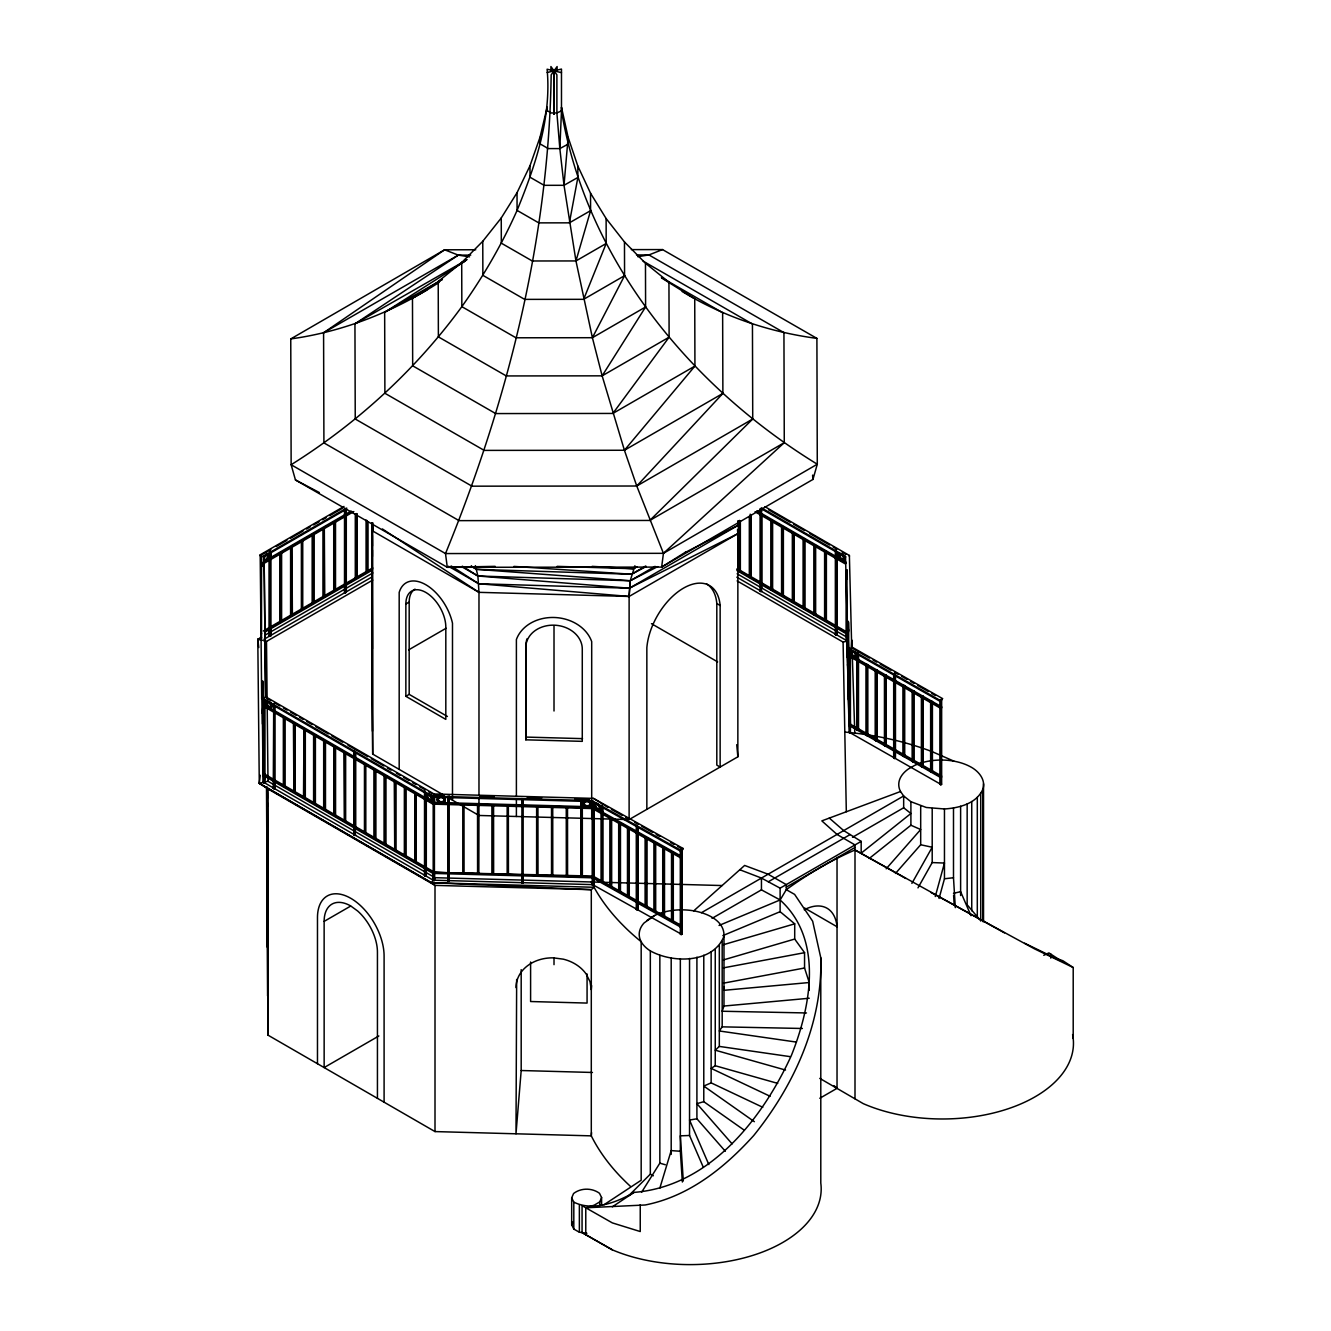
<?xml version="1.0" encoding="UTF-8"?>
<svg xmlns="http://www.w3.org/2000/svg" width="1331" height="1331" viewBox="0 0 1331 1331"><rect width="100%" height="100%" fill="white"/><g stroke="black" fill="none" stroke-linecap="round" stroke-linejoin="round"><path stroke-width="1.5" d="M261.525 633.207L261.525 640.394M261.525 564.178L261.525 562.93M262.274 713.216L262.906 705.314M263.006 698.176L262.939 699.374L262.939 698.126L264.204 698.126L264.204 776.306L262.939 776.306L262.939 768.403L264.204 768.403M264.969 700.073L264.969 782.545L264.087 783.061L263.189 782.545L263.189 697.91L264.204 699.357M264.087 783.061L264.969 775.374M264.204 698.642L264.204 699.873L262.939 699.89M267.049 800.813L266.999 788.135M269.927 558.953L270.825 551.749L270.825 635.902L269.927 636.418L269.028 635.902L269.028 553.43M270.825 635.902L269.927 628.199M269.927 627.683L270.825 627.683M269.927 559.469L269.028 559.469M275.051 705.896L275.051 788.368L274.169 788.884L273.271 788.368L273.72 703.483M274.169 788.884L274.169 704.748M344.513 509.856L344.513 592.328L345.411 592.844L346.293 592.328L346.293 509.856M346.293 592.328L345.411 591.813L345.411 508.708M355.726 827.766L354.828 835.469L353.93 834.953L353.93 750.817M354.828 835.469L354.828 757.505M354.828 751.965L353.93 757.505M353.93 827.766L355.726 826.734L355.726 752.481M399.184 769.401L399.184 592.445A39.265 22.66 60 0 1 425.837 584.742A39.265 22.66 60 0 1 452.49 623.207L452.49 800.181M426.303 793.243L426.303 875.715L425.421 876.231L424.522 875.715L424.522 791.08L425.421 791.596M425.421 876.231L426.303 868.527M425.421 799.282L425.421 798.251M425.421 792.727L424.522 798.251M434.422 804.174L434.422 880.59L433.157 880.556L433.224 872.654M433.157 803.625L433.224 802.377L592.961 806.819L682.104 856.632L681.222 857.164M434.422 880.59L434.472 872.687M434.472 797.402L434.422 803.142L434.422 796.454M449.213 804.59L449.213 881.006L447.948 880.972L448.015 873.069M447.948 804.04L448.015 796.104M449.213 881.006L449.262 873.103M449.262 796.138L449.213 803.558L449.213 796.371M523.15 806.636L523.15 883.069L521.885 883.019L521.952 875.116M521.952 799.831L521.885 805.571M523.15 883.069L523.216 875.149M523.216 799.864L523.15 805.604L523.15 798.916M581.048 807.734L581.098 799.798M582.362 799.831L582.312 807.251L582.312 800.563M587.071 973.959L587.071 1003.075L530.603 1001.528L530.603 962.014M740.352 520.887L740.352 570.999L739.47 570.483M751.117 514.681L751.117 577.221L750.218 576.706M761.864 585.74L760.966 591.63L760.084 591.114L760.084 508.642M760.966 591.63L760.966 513.666L761.864 514.182M760.966 583.427L761.864 583.427L761.864 516.761M761.415 591.38L761.415 508.908M771.73 589.117L772.612 589.633L772.612 520.388L771.73 519.872L771.73 590.149L770.832 589.633L770.832 520.388L772.612 520.903M782.478 527.625L781.58 526.594L781.58 595.839L782.478 596.355L782.478 527.625L783.377 527.109M783.377 595.839L783.377 526.594L782.478 526.594M792.344 533.332L793.226 533.332L793.226 602.56L792.344 602.061L792.344 533.332L794.125 532.816L794.125 602.061M803.991 540.053L803.092 539.022L803.092 608.267L803.991 608.783L803.991 540.053L804.872 539.537M803.991 538.506L804.872 539.022L804.872 608.267L803.991 607.751M813.84 614.473L814.738 615.255L814.738 545.743L813.84 545.228L813.84 614.473L814.738 614.989M815.637 614.473L815.637 545.228L814.738 545.228M825.486 551.949L824.604 551.433L824.604 620.679L825.486 621.194L825.486 550.918L826.385 551.433L826.385 620.679L825.486 620.163M837.132 552.115L837.132 634.588L836.251 635.103L835.352 634.588L835.352 550.452M836.251 635.103L836.251 626.369L837.132 626.884M836.251 557.656L835.352 557.656M836.683 634.837L836.683 552.382M846.998 641.309L846.1 640.793L846.1 570.566M847.631 665.517L847.614 664.269L848.879 664.252M848.047 689.441L848.047 682.254M848.047 621.278L848.696 690.157M848.246 623.008L848.246 639.545L846.982 639.562M848.446 622.492L848.463 648.031L847.198 648.047M850.426 648.413L850.426 732.549L849.161 732.566L846.815 632.99L849.161 725.528L940.767 777.62L941.649 777.104L849.161 724.497L850.393 724.646M849.161 655.617L849.145 654.37L850.393 654.37L849.161 655.102M849.76 649.295L849.76 698.908L848.513 698.908M849.161 656.133L850.426 656.133L850.409 654.952L941.649 706.828L941.2 708.109M857.996 653.155L856.731 652.872L856.731 729.821L857.613 730.336L858.512 729.821L858.512 654.752M895.464 675.549L895.464 758.021L894.582 758.537L895.014 674.135M847.847 647.914L939.836 700.222L941.649 700.139L941.649 784.275L940.767 784.791L941.2 777.354M261.541 563.312L261.541 562.314M263.006 700.405L263.006 702.718L262.972 700.588M264.27 700.971L264.27 702.701L264.22 700.588M849.078 648.779L849.078 651.092L849.028 648.962M267.065 793.575L267.082 788.335M806.486 1012.958L722.184 1011.244L723.981 1006.036L723.981 936.242C724.746 920.503 706.694 913.099 693.75 910.853A42.442 24.507 0 0 0 654.486 915.528L644.054 922.982A42.442 24.507 0 0 0 650.327 950.883L650.327 1174.158L628.498 1195.903M724.014 986.753L723.981 990.314L809.248 982.528L809.248 990.38M849.078 649.362L849.095 648.463L849.161 725.528M261.541 561L261.541 563.995M475.733 249.762L444.604 249.795L290.757 338.923L291.14 464.735L295.449 479.942L447.283 567.305L661.64 567.089L663.437 553.33L636.767 486.015L624.422 450.261L602.144 375.841L592.395 337.708L575.957 260.943L564.011 185.308L559.835 148.59L561.482 110.872L561.482 69.062L547.124 72.523M820.794 957.821C822.641 1023.24 794.058 1085.414 753.679 1135.576C724.463 1167.886 688.909 1196.386 645.186 1204.988L585.773 1207.783L582.063 1205.636L582.063 1232.589L612.327 1249.842A131.087 75.684 0 0 0 753.679 1255.116A131.087 75.684 0 0 0 820.794 1183.093L820.794 957.821L812.659 921.235L794.607 894.382L786.288 889.674L786.288 884.599L768.103 874.217L744.628 865.449L693.75 910.853M634.92 565.758L630.195 580.765L629.114 596.454L629.114 819.58L737.856 756.807L737.856 533.681L739.254 521.802M851.224 648.164L851.807 640.011L852.073 648.297M525.812 647.482A28.267 23.06 4.7 0 1 554.045 625.171A28.267 23.06 4.7 0 1 582.279 649.029L582.279 741.35L525.812 739.82L526.028 644.77A28.267 23.06 4.7 0 1 526.993 638.83M525.812 739.82L526.028 644.77M521.186 969.633L521.186 1070.523L515.995 1133.796L516.661 979.45M591.63 985.606L591.297 989.682L590.016 981.679L586.256 974.159A37.684 30.746 4.7 0 0 563.396 959.185L553.812 957.904M591.563 1132.614L591.297 1135.859A340.952 196.838 0 0 0 620.679 1176.82L625.454 1181.629A340.952 196.838 0 0 0 630.461 1186.37M433.157 804.14L450.028 803.874M433.157 880.556L434.472 879.874M447.948 796.836L447.981 880.606M447.948 804.556L447.948 880.972M464.003 804.989L464.053 872.487M462.789 872.454L462.789 804.24M477.53 805.371L477.579 872.853M478.844 872.886L478.977 798.933M492.32 805.787L492.32 874.001L492.337 805.421M493.568 805.821L493.635 873.302M508.359 806.237L508.425 873.718M507.161 873.685L507.161 805.471M521.885 883.019L523.216 882.337M536.676 807.019L536.676 875.232L536.709 806.653M537.94 807.052L538.007 874.534M552.731 807.468L552.781 874.949M551.533 874.916L551.533 806.702M566.257 807.834L566.324 875.316M567.522 807.867L567.572 875.349M581.048 808.25L581.048 876.463L581.081 800.164M582.312 808.283L582.362 875.765M587.087 807.385L587.137 806.653A4.093 3.344 4.8 0 0 589.184 800.48M547.274 111.222L547.108 107.329L540.037 137.209L529.988 165.743L530.021 177.223L544.113 185.325L564.011 185.308L568.137 137.359L561.482 107.295L561.482 110.872C586.372 260.177 690.573 386.539 817.284 464.22L812.958 479.426L661.64 567.089L686.081 551.783M655.085 566.341L630.195 580.765L629.114 596.454L478.977 592.345L372.697 530.986L372.181 523.898M260.277 775.291L259.279 783.31L267.997 788.95L435.004 885.381L591.297 889.657L594.075 887.278L591.297 881.971M529.988 165.743L517.027 192.712L517.077 210.398L538.772 222.876L569.385 222.843L577.87 177.456L577.837 166.059L568.137 137.359M982.91 921.651L982.91 789.083C986.071 779.35 978.019 770.483 969.85 766.456A42.442 24.507 0 0 0 923.398 762.297M723.981 936.242C713.2 963.611 672.671 963.411 650.327 950.883M935.277 896.528L944.461 863.054L932.199 862.571L917.974 887.877M939.054 898.458L944.461 878.776L944.461 808.965C958.869 808.017 976.671 803.691 982.91 789.083M517.027 192.712L501.255 217.968L501.321 243.174L532.267 260.976L575.957 260.943L590.581 210.664L590.531 193.195L577.837 166.059M659.793 1188.267L671.19 1150.6L680.341 1151.265L682.354 1182.028M501.255 217.968L482.77 241.277L482.87 275.334L524.647 299.375L583.644 299.325L606.187 243.49L606.121 218.55L590.531 193.195M586.888 1233.288L579.368 1232.207L573.811 1229.095L571.681 1224.786L571.681 1197.85L573.578 1193.508C580.932 1187.768 591.996 1187.784 599.482 1193.275L601.595 1197.567L601.595 1205.304M571.681 1224.786L572.946 1221.908M599.715 1205.77L599.715 1201.91L601.595 1197.567M482.77 241.277L461.707 262.523L461.84 306.646L515.962 337.791L592.395 337.708L624.572 275.667L624.472 241.959L606.121 218.55M722.184 941.45L722.184 1026.85L719.322 1030.976L796.42 1042.09M911.885 883.401L932.199 847.248L920.686 844.752L895.464 873.452M641.559 1192.31L659.843 1163.161L659.843 955.375M467.131 259.512L461.707 262.523L438.215 281.523L438.381 336.876L506.296 375.941L602.144 375.841L645.602 306.979L645.468 263.222L624.472 241.959M722.101 885.548L435.004 877.695L431.377 882.703L259.279 783.31L257.798 639.329L261.392 637.266M441.792 279.527L412.477 298.161L412.677 365.809L495.681 413.575L612.859 413.442L669.11 337.192L668.944 282.189L645.468 263.222M719.322 945.576L719.322 1046.416L715.246 1050.192L785.523 1070.057M464.486 261.575L384.659 312.319L384.892 393.261L484.201 450.394L624.422 450.261L694.932 366.075L694.732 298.726L661.84 278.096M886.18 868.794L920.686 829.529L910.903 825.237L910.903 801.695L903.666 795.971L900.521 791.512A42.442 24.507 0 0 1 908.607 768.836L914.547 765.458A42.442 24.507 0 0 1 921.518 762.829M470.741 255.119L458.313 255.119L354.944 323.866L355.244 419.015L471.973 486.181L636.767 486.015L722.883 393.41L722.633 312.718L661.424 277.497M469.56 256.866L458.313 255.119L444.604 249.795L323.583 332.767L323.915 442.89L459.029 520.637L649.794 520.454L752.73 419.015L752.448 324.032L643.089 261.126M646.883 920.503L654.486 915.528M561.482 72.639L547.108 69.212C551.666 118.259 535.312 165.66 517.077 210.398C502.003 244.288 483.336 276.432 461.84 306.646C415.804 369.735 357.257 423.291 291.14 464.735L445.502 553.563L663.437 553.33L784.275 442.674L783.942 332.617L648.929 254.936L636.501 254.953M861.174 853.171L910.903 813.491L903.666 807.767L903.666 795.971L701.47 912.683M869.193 858.512L910.903 825.237M612.327 1206.818L634.038 1192.393C709.124 1186.553 762.23 1119.371 791.379 1055.466C810.795 1006.951 823.806 939.486 780.116 900.022L786.288 889.674A381.631 220.364 -60 0 1 855.001 849.993L905.795 878.477M603.925 1204.788L641.176 1180.248L641.176 941.699A340.886 196.805 0 0 1 625.454 927.74L620.679 922.915A340.952 196.838 0 0 1 594.075 887.278L431.377 882.703L259.279 783.31L267.997 781.264L435.004 877.695M777.72 1083.384L715.246 1065.732L711.137 1068.377L770.133 1096.295M597.053 810.13L597.935 809.597M683.019 848.429L680.307 850.043L680.324 934.096L681.222 934.612L682.121 934.096L682.121 849.96L681.222 850.476L591.862 800.613L432.342 796.171L261.691 697.644L261.691 698.625L432.342 797.153L591.862 801.595L680.307 851.025L683.019 849.411L683.019 848.429L593.51 798.4L434.039 793.975L265.568 696.695L264.104 555.726L346.709 508.043M681.222 926.409L682.104 925.877L592.961 876.064L433.157 872.354L592.961 877.096L592.961 876.064M599.715 1201.91L594.325 1205.121L585.773 1207.783L585.773 1234.735M290.757 338.923C343.847 331.585 394.409 311.421 439.23 282.305M940.767 784.791L939.869 784.275L939.869 700.139L942.564 698.609L851.724 646.949L851.724 647.931L869.542 658.063M848.945 648.147L849.161 656.283L940.767 708.375L941.649 707.859L849.161 655.251L850.393 655.401M940.767 776.589L941.649 776.073L850.409 724.197L850.409 725.212L849.744 697.76M645.751 565.974L631.543 574.243L476.581 569.335L471.174 566.207M649.794 520.454L784.275 442.674M663.437 553.33L817.284 464.22L816.901 338.39L662.539 249.579L631.393 249.612M323.583 332.767L458.313 255.119M575.957 260.943L606.187 243.49M583.644 299.325L624.572 275.667M592.395 337.708L645.602 306.979M270.892 549.603L260.194 555.776L260.194 554.794L343.98 506.445M276.232 546.525L286.93 540.353M290.507 538.29L302.969 531.086M306.546 529.039L310.106 526.976M313.667 524.913L319.024 521.835M322.584 519.772L326.145 517.709M329.705 515.663L342.183 508.459M265.568 696.695L265.568 697.677L264.104 556.707L346.709 509.024M266.899 559.685L351.168 511.037M262.789 563.08L352.033 511.553M262.789 564.111L353.83 511.553M602.144 375.841L669.11 337.192M612.859 413.442L694.932 366.075M263.305 630.994L372.68 567.855M269.028 628.714L269.927 636.418M264.57 631.293L372.68 568.886M264.57 632.325L371.682 570.5M264.985 635.186L372.813 572.946M269.028 635.902L269.927 635.386M344.513 592.328L345.411 591.813M263.937 639.346L371.282 577.388M263.605 640.743L266.499 641.442L372.68 580.116M624.422 450.261L722.883 393.41M405.855 603.975A28.267 16.321 60 0 1 425.837 592.445A28.267 16.321 60 0 1 445.818 627.067L445.818 719.389L405.855 696.313L405.855 603.975L409.183 602.061A28.267 16.321 60 0 1 415.039 589.117M636.767 486.015L752.73 419.015M263.189 705.097L264.087 704.581L433.457 802.393L433.457 803.425M263.189 706.129L264.969 705.097M264.087 706.645L264.969 706.129M273.271 710.92L274.169 710.405M274.169 711.436L275.051 710.92M274.169 712.468L275.051 711.952M284.252 718.291L285.133 717.775L285.133 785.989L284.252 786.505L284.252 717.259L283.353 717.775L283.353 785.989L284.252 785.473M408.617 649.894L446.085 628.265M294.334 723.082L293.436 723.598L293.885 791.546M314.499 735.76L315.397 735.244L315.397 803.458L314.499 803.974L314.499 734.729L313.6 735.244L313.6 803.458L314.499 802.942M263.189 774.343L264.087 773.827L433.457 871.639L433.457 872.67M263.189 775.374L264.969 774.343M324.581 740.552L323.683 741.068L323.683 809.281L324.581 808.766M405.855 696.313L409.183 694.383L447.416 716.461M263.189 782.545L264.969 782.545M273.271 780.166L274.169 779.65M274.169 780.681L275.051 780.166M334.663 747.406L335.562 746.891L335.562 815.104L334.663 815.604L334.663 746.375L333.765 746.891L333.765 815.104L334.663 814.589M273.271 788.368L275.051 788.368M344.746 752.198L343.847 752.714L344.296 820.661M760.084 513.666L760.966 513.15M760.084 514.698L761.864 513.666M760.966 515.213L761.864 508.642M737.49 529.605L737.856 533.681L629.114 596.454L478.711 583.727L448.48 566.274M353.93 758.52L355.726 757.505M354.828 759.036L355.726 758.537M770.832 520.903L771.73 520.388M304.416 797.119L303.518 797.635L303.967 729.155L303.967 797.369M364.461 764.094L364.461 832.308M374.993 770.682L375.891 770.167L375.891 838.38L374.993 838.896L374.993 769.651L374.111 770.167L374.111 838.38L374.993 837.865M793.226 533.847L794.125 533.332M739.47 520.371L739.47 571.515L738.572 570.483L739.47 569.967M739.47 570.999L740.352 570.483M385.075 776.505L385.973 775.99L385.973 844.203L385.075 844.719L385.075 775.474L384.193 775.99L384.193 844.203L385.075 843.688M395.157 781.297L394.275 781.813L394.725 849.777M750.218 514.165L750.218 577.737L749.32 576.706L750.218 576.19M750.218 577.221L751.117 576.706M814.738 546.259L815.637 545.743M760.084 582.911L760.966 582.396M405.24 788.152L406.138 787.636L406.138 855.85L405.24 856.365L405.24 787.12L404.358 787.636L404.358 855.85L405.24 855.334M760.084 583.943L761.864 582.911M824.604 551.949L825.486 551.433M825.486 552.465L826.385 551.949M760.084 591.114L761.864 591.114M353.93 826.734L354.828 826.218M414.889 793.209L414.889 861.423M770.832 589.117L771.73 588.601M771.73 589.633L772.612 589.117M353.93 834.953L355.726 834.953M835.352 557.14L836.251 556.624M835.352 558.171L837.132 557.14M836.251 558.687L837.132 558.171M424.522 799.282L426.303 798.251M425.421 799.798L426.303 799.282M781.58 595.323L782.478 594.807M782.478 595.839L783.377 595.323M429.015 800.846L429.913 800.33M792.344 601.545L793.226 601.03M793.226 602.061L794.125 601.545M803.991 608.267L804.872 607.751M813.84 613.957L814.738 613.441M814.738 614.473L815.637 613.957M824.604 620.163L825.486 619.647M825.486 620.679L826.385 620.163M378.836 1035.984L324.148 1067.562L324.132 921.385L350.602 906.112M835.352 626.369L836.251 625.853M835.352 627.4L837.132 626.369M837.132 627.4L836.251 627.916L836.251 549.936M424.522 867.496L425.421 866.98M424.522 868.527L426.303 867.496M835.352 634.588L837.132 634.588M424.522 875.715L426.303 875.715M846.1 632.591L846.998 632.075M846.1 633.623L846.998 633.107L846.982 647.764L848.246 647.764M846.1 640.793L846.998 640.278M593.144 806.919L592.262 807.418L593.144 807.934M594.042 807.418L592.262 808.449L594.042 808.449M857.63 658.013L856.731 658.529L858.512 659.56L856.731 660.592L858.512 660.592M858.512 658.529L856.731 659.56L857.613 660.06M867.762 665.833L865.965 665.833L866.847 665.317L865.965 664.801L865.965 735.078L866.864 735.594L867.762 735.078L867.762 664.801L866.864 664.285L866.864 735.594M610.763 818.815L611.661 818.299L611.661 886.513L610.763 887.028L609.864 886.513L609.864 818.299L610.763 818.815L610.763 887.028M875.199 670.059L876.996 670.059L876.996 740.335L876.097 740.851L875.199 740.335L875.199 670.059L876.097 670.574M876.996 670.059L875.199 671.09L876.996 671.09M618.682 823.224L620.462 823.224L620.462 891.437L619.564 891.953L618.682 891.437L618.682 823.224L620.462 823.224M884.45 675.316L886.23 675.316L886.23 745.593L885.331 746.109L884.45 745.593L884.45 675.316L886.23 675.316M886.23 676.348L884.45 676.348M628.382 828.664L629.264 828.148L629.264 896.362L628.382 896.878L627.483 896.362L627.483 828.148L628.382 828.664L628.382 896.878M894.565 680.058L893.683 680.557L895.464 680.557M895.464 681.588L893.683 681.588M637.166 831.526L636.285 832.025L637.183 832.54M638.081 832.025L636.285 833.056L638.081 833.056M904.697 755.06L902.917 756.091L902.917 685.814L903.799 685.299L904.697 685.814L904.697 756.091L903.816 756.607L903.816 685.299M904.697 685.814L902.917 685.814M904.697 686.846L902.917 686.846M645.102 837.981L646.883 837.981L646.883 906.195L645.984 906.71L645.102 906.195L645.102 837.981L646.883 837.981M912.151 691.072L913.948 691.072L913.948 761.349L913.049 761.864L912.151 761.349L912.151 691.072L913.948 691.072M593.144 876.164L592.262 876.663L593.144 877.179M594.042 876.663L592.262 877.695L594.042 877.695M913.948 692.103L912.151 692.103M654.802 843.421L655.684 842.906L655.684 911.119L654.802 911.635L653.904 911.119L653.904 842.906L654.802 843.421L654.802 911.635M857.613 728.29L856.731 728.789L858.512 729.821M856.731 729.821L858.512 728.789M592.262 884.882L594.042 884.882L592.262 884.882L592.262 800.73L593.144 801.245L593.144 885.398M921.401 696.313L923.182 696.313L923.182 766.589L922.283 767.105L921.401 766.589L921.401 696.313L923.182 696.313M601.063 881.588L602.843 881.588L601.063 881.588L601.063 805.654M923.182 697.344L921.401 697.344M662.722 847.83L664.502 847.83L664.502 916.044L663.603 916.56L662.722 916.044L662.722 847.83L663.587 847.315M866.847 733.531L865.965 734.047L867.762 735.078M865.965 735.078L867.762 734.047M609.864 886.513L611.661 886.513M930.635 701.57L932.415 701.57L932.415 771.847L931.517 772.363L930.635 771.847L930.635 701.57L932.415 701.57M671.523 852.755L673.303 852.755L673.303 920.969L672.421 921.485L671.523 920.969L671.523 852.755L673.303 852.755M932.415 702.602L930.635 702.602M941.649 700.139L939.869 700.139M876.097 738.788L875.199 739.304L876.996 740.335M875.199 740.335L876.996 739.304M618.682 891.437L620.462 891.437M680.324 856.648L681.206 856.132M939.869 706.828L940.751 706.312M681.672 856.898L680.324 857.68L681.672 857.929M941.2 707.077L939.869 707.859L940.751 708.375M884.45 745.593L886.23 744.561M895.464 749.802L893.683 749.802M895.464 750.834L893.683 750.834M637.166 900.771L636.285 901.27L637.183 901.786M638.081 901.27L636.285 902.302L638.081 902.302M903.799 754.544L902.917 755.06L904.697 756.091M636.285 909.489L638.081 909.489L636.285 909.489L636.285 825.353M645.102 906.195L646.883 906.195M913.049 759.801L912.151 760.317L913.948 761.349M912.151 761.349L913.948 760.317M922.283 765.059L921.401 765.558L923.182 766.589M921.401 766.589L923.182 765.558M662.722 916.044L664.502 916.044M931.517 770.3L930.635 770.815L932.415 771.847M671.523 920.969L673.303 920.969M930.635 771.847L932.415 770.815M680.324 925.894L681.206 925.378M939.869 776.073L940.751 775.557M681.672 926.143L680.324 926.925L681.672 927.175M939.869 777.104L941.2 776.322M768.32 881.771L850.126 834.554M680.324 934.096L682.121 934.096M939.869 784.275L941.649 784.275M712.052 918.357L761.448 889.857L780.116 899.956L719.039 925.461M852.505 837.282L903.666 807.767M739.803 869.742L761.448 878.061L780.116 888.16L861.174 841.375L843.688 830.594L829.296 818.083M786.288 887.128L855.001 847.464M819.796 1098.275L837.033 1088.325L837.033 857.38M569.385 222.843L590.581 210.664M354.944 323.866L466.05 260.244M384.659 312.319L442.358 279.477M564.011 185.308L577.87 177.456M412.477 298.161L426.902 290.008M540.037 137.209L540.07 143.881L548.256 148.59L559.835 148.59L568.154 144.114M438.215 281.523L441.792 279.643M646.051 566.59L631.543 574.243L513.949 566.407M461.724 566.673L477.896 576.007L630.195 580.765L657.73 566.607M685.265 552.448L738.489 525.08L738.123 520.953L738.489 525.08L629.397 588.219L478.711 583.727L451.126 565.958M634.038 1192.393C616.852 1202.375 592.861 1211.643 573.811 1202.143L571.681 1197.85M737.856 533.681L629.397 588.219L477.896 576.007L462.29 566.157M762.763 1107.292L711.137 1082.868L703.783 1086.079L754.378 1121.7M1043.754 955.309L1048.928 952.896L1061.656 961.198L1024.62 943.213M561.482 110.872L556.89 112.952L551.167 112.952L547.124 110.623L547.108 107.329M461.707 262.523L465.417 260.943M258.78 647.515L257.798 639.329L261.575 637.765M722.849 935.61L780.116 911.685L794.707 923.83L794.707 939.054L804.556 952.68L804.556 968.003L809.248 982.528M662.539 249.579L648.929 254.936L637.782 256.7M900.521 791.512L821.843 820.878L837.033 834.437L855.001 844.935L855.001 1098.824M744.262 1130.202L703.783 1101.685L696.912 1103.665L732.1 1143.878M722.716 944.91L794.707 923.83M722.716 960.133L794.707 939.054M725.328 1151.265L696.912 1118.789L689.541 1120.053L708.841 1164.575M737.124 580.915L843.089 642.091L847.448 641.06L736.808 577.172M723.149 967.92L804.556 952.68M723.149 983.226L804.556 968.003M953.495 807.934L953.495 877.728L944.461 878.776M953.495 893.334L960.616 891.67L970.998 915.695M723.981 1006.036L809.248 998.25M703.201 1167.021L689.541 1135.493L680.341 1135.842L683.302 1180.963M495.115 566.341L447.283 567.305L445.502 553.563C507.527 402.095 548.788 239.014 551.167 74.852L557.107 66.55L557.107 70.576M848.246 640.577L846.982 640.594L846.998 570.067L846.982 571.348M847.182 647.315L848.446 647.299M847.182 648.347L848.446 648.33M849.028 650.393L850.293 650.393M847.398 655.784L848.662 655.784M847.414 656.516L848.679 656.516M847.398 656.815L848.662 656.815M848.679 657.547L847.414 657.547L847.414 621.377M847.614 665.3L848.879 665.284M848.263 666.016L847.614 664.785M847.83 672.754L849.095 672.737M847.83 673.785L849.095 673.769M848.479 674.501L847.631 621.594M849.76 699.94L848.513 699.94L848.479 621.793M848.696 706.661L849.96 706.645M848.729 707.393L849.977 707.377L849.96 657.048M848.912 715.146L850.176 715.13M849.145 723.615L850.393 723.615M849.161 724.347L850.426 724.33M849.161 725.378L850.426 725.362M262.972 702.019L264.237 702.019M262.091 686.979L263.355 686.979M262.091 688.011L263.355 688.011M262.19 695.997L263.455 695.997M262.939 698.858L264.204 698.858M264.204 699.158L262.939 699.158L262.956 700.389M262.839 758.354L264.104 758.354M262.839 759.086L264.104 759.086M262.939 767.371L264.204 767.371M262.939 768.103L264.204 768.087M264.204 769.118L262.939 769.135L262.806 682.87M944.461 808.965L926.293 807.484L910.903 801.695M601.512 881.837L602.394 881.854L602.411 807.584M610.313 886.762L611.195 886.779L611.212 818.548M619.115 891.687L619.996 891.703L620.013 823.473M722.184 1026.85L802.377 1028.48M627.933 896.612L628.798 896.628L628.831 828.398M526.028 737.091L582.512 738.638M444.388 795.239L434.039 794.956L434.039 793.975M479.593 796.221L494.1 796.62M527.242 797.552L541.734 797.951M574.876 798.866L589.367 799.265M433.224 795.206L434.472 795.239M263.006 704.981L432.908 803.109L592.428 807.534L682.104 857.663L681.222 858.196L592.428 808.566L432.908 804.14L263.006 706.012L262.739 681.289M433.191 803.259L592.694 807.684M464.536 804.29L497.678 805.205M512.169 805.604L547.39 806.586M559.819 806.935L592.961 807.85L592.961 806.819M627.151 819.513L478.977 815.47L447.149 797.103M263.006 775.258L263.006 774.226L432.908 872.354L592.428 876.78L682.104 926.908L681.222 927.441L592.428 877.811L432.908 873.386L263.006 775.258L262.041 682.52M448.015 880.24L449.262 880.273M263.405 759.668L263.638 782.295L433.191 880.19L592.694 884.633L681.672 934.345L681.672 849.727M521.186 1070.523L592.445 1072.47M435.004 1131.583L591.297 1135.859L591.297 889.657L431.377 882.703L435.004 885.381L435.004 1131.583L267.997 1035.152L266.499 787.752M557.157 566.357L633.373 568.72L636.983 566.756L633.373 568.72L592.112 566.357M645.535 906.444L646.4 906.478L646.433 838.247M654.336 911.369L655.201 911.402M663.137 916.294L663.986 916.344L664.053 848.08M630.195 580.765L476.581 569.335L471.307 566.074M844.802 732.033L854.785 733.082A221.162 127.693 0 0 1 884.083 737.807M671.922 921.202L672.854 853.005M719.322 1046.416L790.331 1056.664M816.901 338.39C769.368 332.084 723.149 316.462 682.154 291.489M1073.202 1038.446L1073.202 967.521L1034.47 948.837L930.951 892.469M257.798 639.329L262.14 640.394M659.843 1163.161L665.35 1164.758M1055.4 958.07L1062.887 960.749L1073.202 967.521M931.367 751.383L929.537 750.684A221.162 127.693 0 0 0 922.633 748.222M933.014 752.032L953.944 761.166M295.449 479.942L319.307 492.52M1004.472 932.881L855.001 849.993M650.327 1174.158L653.321 1175.789M607.834 807.385L593.51 798.4M611.411 809.381L622.159 815.387M625.736 817.4L629.313 819.397M634.687 822.392L638.264 824.388M641.841 826.401L652.589 832.391M656.166 834.404L659.743 836.4M670.491 842.407L674.068 844.403M677.645 846.4L681.222 848.413M873.103 660.093L876.663 662.123M880.224 664.136L890.905 670.225M894.482 672.238L898.042 674.268M901.603 676.298L906.943 679.342M910.504 681.356L914.064 683.385M917.625 685.415L928.323 691.488M931.883 693.518L935.443 695.547M847.847 648.896L939.836 701.204L942.564 698.609M848.962 700.023L849.794 732.549L941.2 784.541L941.2 699.906M585.773 1207.783L612.327 1222.89L640.244 1231.541L640.244 1204.705M582.063 1232.589L612.327 1249.842M764.959 506.712L849.378 555.46L851.724 647.931M768.553 509.756L790.098 522.218M793.692 524.281L804.473 530.503M809.864 533.615L829.612 545.028M833.206 547.108L836.8 549.187M842.19 552.298L845.784 554.361M761.315 507.776L845.518 556.408L848.546 676.065M761.315 508.758L845.518 557.39L845.518 556.408M756.873 510.788L846.283 562.414M756.441 511.57L846.283 563.446M755.043 511.786L845.019 563.745M737.191 568.67L848.08 632.691M736.808 569.468L848.08 633.722M760.084 583.427L760.966 583.943M835.352 626.884L836.251 627.4M737.041 570.633L846.998 634.138M737.108 573.777L846.433 636.917M716.81 603.542L720.138 605.472L720.138 767.039L716.81 765.109L716.81 603.542A52.059 30.064 -60 0 0 706.545 583.86M884.45 744.561L886.23 745.593M894.582 758.537L893.683 758.021L893.683 673.869M651.458 623.673L717.642 661.89M346.293 514.881L345.411 509.34M344.513 514.881L346.293 515.912M344.513 515.912L345.411 516.428L345.411 514.881M334.613 522.65L333.732 522.135L333.732 590.348L334.613 590.864L334.613 521.619L335.512 522.135L335.512 590.348L334.613 589.833M313.051 535.095L312.169 534.58L312.169 602.793L313.051 603.309L313.051 534.064L313.95 534.58L313.95 602.793L313.051 602.278M366.973 571.149L367.855 571.665L367.855 522.068M302.719 540.552L302.719 608.766M356.192 577.388L357.074 577.904L357.074 513.816M291.938 546.775L292.387 615.238L291.489 614.722M346.293 584.126L345.411 583.61L345.411 585.158M344.513 584.126L346.293 585.158M344.513 585.158L345.411 592.844M280.708 552.731L281.606 553.247L281.606 621.461L280.708 620.945M270.825 558.438L269.927 551.25M269.028 558.438L270.825 559.469M323.832 596.055L324.731 596.571L324.282 528.091L324.282 596.305M804.673 908.075L837.033 926.759A48.981 28.284 -60 0 0 804.257 909.755M269.028 627.683L270.825 628.714M371.765 667.313L372.697 754.095L443.606 795.04M267.365 698.708L270.958 700.788M274.535 702.851L279.909 705.962M283.503 708.025L287.08 710.105M290.657 712.168L296.048 715.279M299.625 717.342L303.202 719.405M306.796 721.485L312.169 724.58M315.746 726.659L328.291 733.897M331.885 735.976L342.633 742.182M348.007 745.277L367.722 756.674M371.316 758.737L383.86 765.974M387.437 768.054L391.015 770.117M396.405 773.228L399.982 775.291M403.559 777.371L408.95 780.465M412.527 782.545L416.104 784.608M419.698 786.671L425.071 789.782M428.649 791.845L432.242 793.925M264.087 698.925L263.189 698.409L263.638 782.295M819.763 1078.36L863.237 1103.632A131.087 75.684 0 0 0 1007.417 1109.006A131.087 75.684 0 0 0 1072.586 1034.57M382.396 528.939L478.977 592.345L478.977 794.807M833.988 1085.614L837.033 1088.325M980.465 920.47L967.155 904.781L967.155 803.924M475.367 565.642L477.896 576.007L478.977 592.345M812.592 475.317L812.958 479.426L812.942 475.3M736.742 744.678L737.856 756.807M559.835 148.59L556.89 112.952L556.89 74.835L550.918 66.55L550.918 70.576M953.495 877.728L955.309 907.642M953.612 895.314L954.094 903.3M852.206 652.423L854.785 733.082M849.627 649.511L849.794 655.617M846.982 569.851L847.182 579.018M848.28 621.727L848.529 631.892M848.23 638.797L848.463 649.062L847.198 649.079L847.182 622.509M850.426 732.549L849.161 732.566M849.111 698.426L849.794 724.863M847.597 647.149L848.546 683.751M262.972 701.121L263.006 699.723M843.089 642.091L846.316 811.744M849.012 648.763L849.012 649.678M372.564 522.817L372.697 754.095M267.232 787.203L267.281 791.795M264.204 700.389L264.22 701.287M262.956 699.94L262.956 701.304M372.613 522.717L372.697 530.986M372.397 648.829L372.048 523.865M266.499 641.442L267.115 699.008M267.165 703.117L267.997 781.264M264.17 697.511L264.27 705.713M263.638 705.347L263.555 697.128L262.19 697.028L262.091 682.853M264.087 757.505L264.27 774.958M264.204 776.306L262.939 776.306M261.525 556.974L261.525 555.759L261.525 633.939M263.488 760.201L263.638 774.592M262.606 683.568L262.889 710.305M260.194 554.794L261.691 698.625M267.315 787.436L267.348 798.467M262.873 564.344L262.889 566.44M263.006 697.993L263.022 700.089M261.525 564.66L261.541 565.725M372.331 523.665L372.364 529.422M267.365 792.444L267.398 806.786M372.314 528.357L372.43 546.059M372.347 535.411L372.447 731.218M267.431 802.843L267.531 826.884M261.525 563.612L261.541 564.76M267.481 826.019L267.564 838.879M848.479 629.463L848.513 630.694M372.381 549.986L372.397 556.508M267.514 835.618L267.581 849.76M1050.791 954.044L1050.791 958.137M983.526 783.776L983.526 921.634M980.731 793.343L980.731 921.002M977.303 797.302L977.303 917.725M971.746 801.561L971.746 910.787M960.616 806.27L960.616 895.53M940.767 699.624L940.767 783.759M932.199 808.483L932.199 862.571M931.966 701.836L931.966 772.113M931.517 701.054L931.517 772.363M922.732 696.579L922.732 766.856M922.283 695.814L922.283 767.105M920.686 805.987L920.686 844.752M913.499 691.321L913.499 761.598M913.049 690.556L913.049 761.864M904.265 686.081L904.265 756.341M895.014 675.799L895.014 758.271M885.78 675.566L885.78 745.842M885.331 674.8L885.331 746.109M876.547 670.308L876.547 740.585M876.097 669.543L876.097 740.851M867.313 666.099L867.313 735.344M861.174 841.375L861.174 853.238M858.079 655.002L858.079 659.81M858.079 660.841L858.079 730.087M857.63 652.356L857.63 730.336M850.193 655.917L850.193 715.862L848.945 715.878L848.696 648.779M849.794 648.413L849.794 732.549M849.378 555.46L849.378 556.441M849.344 649.511L849.344 707.393M848.263 621.494L848.28 691.471M825.935 552.215L825.935 620.429M815.188 546.009L815.188 614.207M804.423 539.787L804.423 608.001M793.675 533.581L793.675 601.795M782.927 527.375L782.927 595.589M780.116 888.16L780.116 912.434M772.163 521.17L772.163 589.383M761.448 878.061L761.448 889.857M760.966 509.157L760.966 514.182M750.667 514.947L750.667 576.955M749.32 516.761L749.32 576.706M739.903 521.136L739.903 570.749M738.572 520.887L738.572 570.483M715.246 949.336L715.246 1065.732M711.137 951.981L711.137 1082.868M703.783 955.192L703.783 1101.685M696.912 957.172L696.912 1118.789M689.541 958.436L689.541 1135.493M681.222 849.444L681.222 934.612M680.341 958.786L680.341 1151.265M672.421 852.239L672.421 921.485M671.19 958.104L671.19 1154.41M663.603 848.346L663.603 916.56M655.251 843.172L655.251 911.386M646.849 809.348L646.849 647.781A52.059 30.064 -60 0 1 683.485 588.152A52.059 30.064 -60 0 1 720.138 605.472M645.984 837.465L645.984 906.71M638.081 827.017L638.081 909.489M637.632 827.283L637.632 909.738M637.183 825.869L637.183 910.005M619.564 822.708L619.564 891.953M602.843 807.335L602.843 881.588M601.961 805.139L601.961 882.104M601.496 812.093L601.496 813.125M594.042 802.41L594.042 884.882M593.593 802.66L593.593 885.132M592.694 807.168L592.694 884.633M591.696 818.548L591.696 641.592A39.265 32.027 4.7 0 0 554.045 617.484A39.265 32.027 4.7 0 0 516.395 639.529L516.395 795.921M579.368 1205.254L579.368 1232.207M573.811 1202.143L573.811 1229.095M554.012 625.753L554.012 711.004M554.012 958.453L554.012 964.676M521.918 798.517L521.918 882.669M516.395 800.031L516.395 816.485M433.191 796.054L433.191 880.19M432.908 803.109L432.908 804.14M432.908 872.354L432.908 873.386M432.342 796.171L432.342 797.153M425.421 875.199L424.972 791.313L424.972 875.449M409.183 602.061L409.183 694.383M404.807 787.386L404.807 855.6M384.626 775.74L384.626 843.954M384.093 1102.184L384.093 956.007A47.117 27.202 60 0 0 350.785 898.309A47.117 27.202 60 0 0 317.477 917.541L317.477 1063.719M377.438 1098.341L377.438 952.164A37.684 21.762 60 0 0 357.69 911.036L350.785 905.995A37.684 21.762 60 0 0 324.132 921.385M374.543 769.917L374.543 838.131M371.765 522.7L371.765 692.087M367.423 521.802L367.423 571.415M366.973 520.504L366.973 572.18L366.075 571.665L366.075 519.988M356.625 513.566L356.625 577.637M356.192 514.332L356.192 578.403L355.294 577.904L355.294 513.816M354.828 751.333L354.828 758.021M354.828 829.047L354.828 834.437M354.379 750.551L354.379 834.687M345.844 509.607L345.844 592.079M335.063 521.868L335.063 590.082M334.214 746.624L334.214 814.838M314.049 734.978L314.049 803.192M313.5 534.313L313.5 602.527M283.802 717.509L283.802 785.723M270.376 551.5L270.376 635.636M269.927 558.438L269.927 628.714M267.997 788.95L267.997 1035.152M267.514 844.32L267.581 995.954M266.999 795.372L267.049 946.99M264.104 555.726L264.104 556.707M264.087 697.893L264.087 782.029M263.571 698.126L263.571 775.574M262.739 681.139L262.756 751.1M262.373 683.019L262.473 724.064M515.995 987.619A37.684 30.746 4.7 0 1 553.646 957.871M885.98 738.206A221.162 127.693 0 0 1 893.567 739.886M895.43 740.335A221.162 127.693 0 0 1 902.867 742.232M904.697 742.731A221.162 127.693 0 0 1 911.985 744.811M913.781 745.36A221.162 127.693 0 0 1 920.869 747.623M856.066 654.187A2.995 1.747 59.6 0 1 853.72 655.917A2.995 1.747 59.6 0 1 852.156 651.358M854.552 651.591A2.995 1.747 59.6 0 1 855.068 652.123M853.87 651.358A4.093 2.379 59.6 0 1 855.5 657.431A4.093 2.379 59.6 0 1 850.725 654.719A4.093 2.379 59.6 0 1 852.356 650.51M856.066 652.456A4.093 2.379 59.6 0 1 854.752 657.298A4.093 2.379 59.6 0 1 851.175 651.175M599.799 806.07A2.995 1.764 59.2 0 1 598.501 808.932A2.995 1.764 59.2 0 1 595.789 805.055A2.995 1.764 59.2 0 1 598.501 804.207M599.017 804.739A2.995 1.764 59.2 0 1 599.466 805.371M596.305 803.125A4.093 2.396 59.2 0 1 599.948 808.982A4.093 2.396 59.2 0 1 595.373 808.582A4.093 2.396 59.2 0 1 595.589 803.059M600.481 806.004A4.093 2.396 59.2 0 1 600.264 809.597A4.093 2.396 59.2 0 1 597.17 809.065M596.471 808.333A4.093 2.396 59.2 0 1 595.09 805.538M594.99 804.606A4.093 2.396 59.2 0 1 595.855 802.726M589.733 802.16A2.995 2.446 4.8 0 1 587.137 805.754A2.995 2.446 4.8 0 1 584.559 802.011M585.024 801.528A2.995 2.446 4.8 0 1 589.267 801.645M586.089 806.519A4.093 3.344 4.8 0 1 585.108 800.364M443.273 796.42A4.093 3.344 4.8 0 1 444.571 801.279A4.093 3.344 4.8 0 1 438.598 801.744A4.093 3.344 4.8 0 1 438.332 796.82M429.564 795.456A2.995 1.73 60 0 1 430.645 800.014A2.995 1.73 60 0 1 427.101 797.435A2.995 1.73 60 0 1 429.015 795.056M431.959 798.816A2.995 1.73 60 0 1 428.416 797.868A2.995 1.73 60 0 1 429.364 794.308M431.743 796.836A2.995 1.73 60 0 1 431.959 797.535M430.462 795.456A4.093 2.363 60 0 1 431.227 800.946A4.093 2.363 60 0 1 426.802 798.384A4.093 2.363 60 0 1 427.567 793.775M428.266 793.842A4.093 2.363 60 0 1 429.015 794.174M432.425 796.77A4.093 2.363 60 0 1 432.209 800.364A4.093 2.363 60 0 1 429.164 799.798M428.466 799.049A4.093 2.363 60 0 1 427.867 793.442M431.36 794.94A4.093 2.363 60 0 1 431.959 795.805M269.927 702.252A2.995 1.73 60 0 1 271.374 706.279A2.995 1.73 60 0 1 268.479 705.996A2.995 1.73 60 0 1 267.548 702.019M269.245 702.019A4.093 2.363 60 0 1 270.709 708.242A4.093 2.363 60 0 1 265.867 704.715A4.093 2.363 60 0 1 268.496 701.47M271.424 703.117A4.093 2.363 60 0 1 271.591 707.726A4.093 2.363 60 0 1 267.714 706.079A4.093 2.363 60 0 1 266.882 701.171M265.518 554.678A2.995 1.714 -60.3 0 1 267.464 556.924A2.995 1.714 -60.3 0 1 264.02 559.735M264.02 556.275A2.995 1.714 -60.3 0 1 264.453 555.626M268.296 554.644A4.093 2.346 -60.3 0 1 266.267 559.918M264.769 560.8A4.093 2.346 -60.3 0 1 264.07 560.867M263.022 556.924A4.093 2.346 -60.3 0 1 263.488 555.959M267.165 553.979A4.093 2.346 -60.3 0 1 268.912 557.855A4.093 2.346 -60.3 0 1 264.37 561.2A4.093 2.346 -60.3 0 1 264.969 555.593M265.668 554.844A4.093 2.346 -60.3 0 1 266.416 554.295M844.237 557.256A2.995 1.73 60 0 1 841.907 558.97A2.995 1.73 60 0 1 840.36 554.428M842.19 554.262A2.995 1.73 60 0 1 843.255 555.193M844.237 555.526A4.093 2.363 60 0 1 844.869 559.536A4.093 2.363 60 0 1 842.19 560.052M841.442 559.502A4.093 2.363 60 0 1 839.395 554.228M842.041 554.428A4.093 2.363 60 0 1 843.671 560.517A4.093 2.363 60 0 1 838.929 557.772A4.093 2.363 60 0 1 840.543 553.563M301.388 540.802L301.388 609.016L302.27 609.531L302.27 541.318L301.388 540.802M554.012 70.859L554.012 114.266L554.012 70.859M295.216 723.598L294.334 724.114L294.334 792.328L295.216 791.812L295.216 723.598M305.315 729.421L304.416 729.937L304.416 798.151L305.315 797.635L305.315 729.421M325.479 741.068L324.581 741.583L324.581 809.797L325.479 809.281L325.479 741.068M345.644 752.714L344.746 753.23L344.746 821.427L345.644 820.911L345.644 752.714M365.809 764.343L364.91 764.859L364.91 833.073L365.809 832.557L365.809 764.343M396.056 781.813L395.157 782.329L395.157 850.542L396.056 850.027L396.056 781.813M416.22 793.459L415.322 793.975L415.322 862.189L416.22 861.673L416.22 793.459M601.945 811.843L601.063 812.343L602.843 813.374L601.961 813.89L601.063 813.374L602.843 812.343L601.961 811.827M323.832 528.873L322.951 528.357L322.951 596.571L323.832 597.087L323.832 528.873M291.489 547.54L290.591 547.024L290.591 615.238L291.489 615.754L291.489 547.54M280.708 553.763L279.809 553.247L279.809 621.461L280.708 621.976L280.708 553.763M262.889 565.991L262.873 564.76L262.889 565.991M851.058 653.621A2.995 1.747 59.6 0 0 854.618 656.749A2.995 1.747 59.6 0 0 853.67 652.107A2.995 1.747 59.6 0 0 851.058 653.621M594.974 806.253A2.995 1.764 59.2 0 0 598.584 809.364A2.995 1.764 59.2 0 0 597.619 804.723A2.995 1.764 59.2 0 0 594.974 806.253M584.975 805.721A2.995 2.446 4.8 0 0 589.982 804.756A2.995 2.446 4.8 0 0 586.305 801.661A2.995 2.446 4.8 0 0 584.975 805.721M584.193 806.32A4.093 3.344 4.8 0 0 591.031 805.022A4.093 3.344 4.8 0 0 586.023 800.78A4.093 3.344 4.8 0 0 584.193 806.32M439.097 800.929A2.995 2.446 4.8 0 0 444.121 799.981A2.995 2.446 4.8 0 0 440.445 796.87A2.995 2.446 4.8 0 0 439.097 800.929M439.047 801.661A2.995 2.446 4.8 0 0 444.055 800.696A2.995 2.446 4.8 0 0 440.395 797.602A2.995 2.446 4.8 0 0 439.047 801.661M438.265 802.277A4.093 3.344 4.8 0 0 445.12 800.963A4.093 3.344 4.8 0 0 440.112 796.737A4.093 3.344 4.8 0 0 438.265 802.277M266.366 703.583A2.995 1.73 60 0 0 269.544 707.543A2.995 1.73 60 0 0 269.544 703.3A2.995 1.73 60 0 0 266.366 703.583M266.965 559.685A2.995 1.714 -60.3 0 0 267.897 555.044A2.995 1.714 -60.3 0 0 264.37 558.205A2.995 1.714 -60.3 0 0 266.965 559.685M839.179 555.992A2.995 1.73 60 0 0 842.357 559.952A2.995 1.73 60 0 0 842.357 555.709A2.995 1.73 60 0 0 839.179 555.992"/></g></svg>
